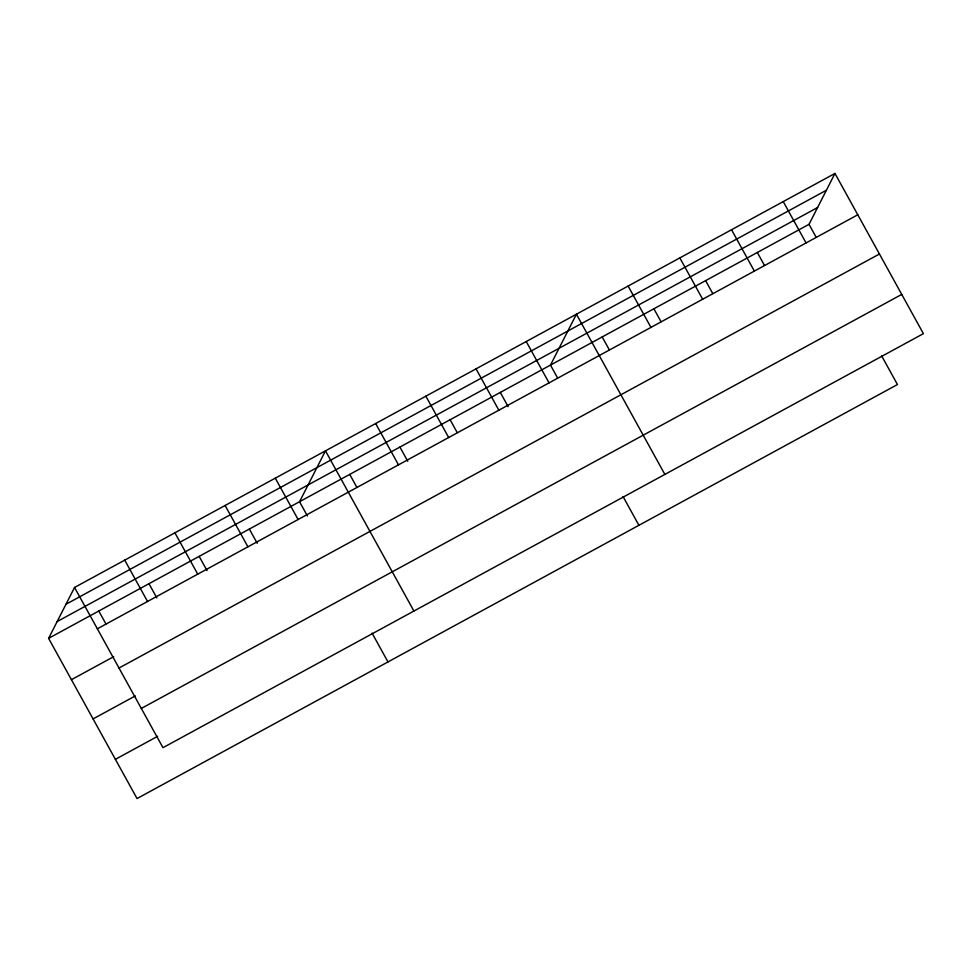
<?xml version="1.0" encoding="UTF-8"?>
<svg xmlns="http://www.w3.org/2000/svg" width="972" height="972" viewBox="0 0 972 972"><rect width="100%" height="100%" fill="white"/><g stroke="black" fill="none" stroke-linecap="round" stroke-linejoin="round"><path stroke-width="1.46" d="M881.58 355.776L897.46 384.535L137.04 798.559L48.6 638.349L74.54 587.465L834.96 173.441L923.4 333.651L162.968 747.675L74.54 587.465M48.6 638.349L809.032 224.325L834.96 173.441M65.975 604.256L826.407 190.233M57.154 621.558L817.586 207.534M97.358 628.799L857.778 214.788M71.418 679.683L113.688 656.671M119.009 668.031L879.429 254.008M93.069 718.916L135.339 695.903M141.317 708.442L901.749 294.419M115.389 759.326L157.646 736.314M809.032 224.325L816.152 237.253M783.25 201.605L806.067 242.939M757.322 252.489L764.454 265.405M731.539 229.757L754.357 271.091M705.611 280.641L712.743 293.556M679.829 257.908L702.659 299.242M653.901 308.792L661.033 321.708M628.131 286.06L650.948 327.394M602.19 336.944L609.322 349.859M664.86 474.421L576.42 314.211L550.48 365.095L557.612 378.011M623.04 496.534L638.92 525.305M526.229 341.537L549.046 382.871M500.288 392.421L508.137 406.636M476.037 368.862L498.855 410.196M450.109 419.746L457.241 432.662M425.858 396.187L448.675 437.522M399.917 447.071L407.766 461.287M375.666 423.513L398.484 464.847M349.726 474.397L356.858 487.312M413.914 611.048L325.474 450.838L299.546 501.722L307.383 515.938M372.094 633.161L387.974 661.932M275.283 478.163L298.112 519.498M249.354 529.047L257.191 543.263M225.103 505.489L247.921 546.823M199.163 556.373L207.012 570.588M174.911 532.814L197.729 574.148M148.971 583.698L156.82 597.902M124.72 560.139L147.537 601.474M98.792 611.024L105.924 623.939"/></g></svg>
